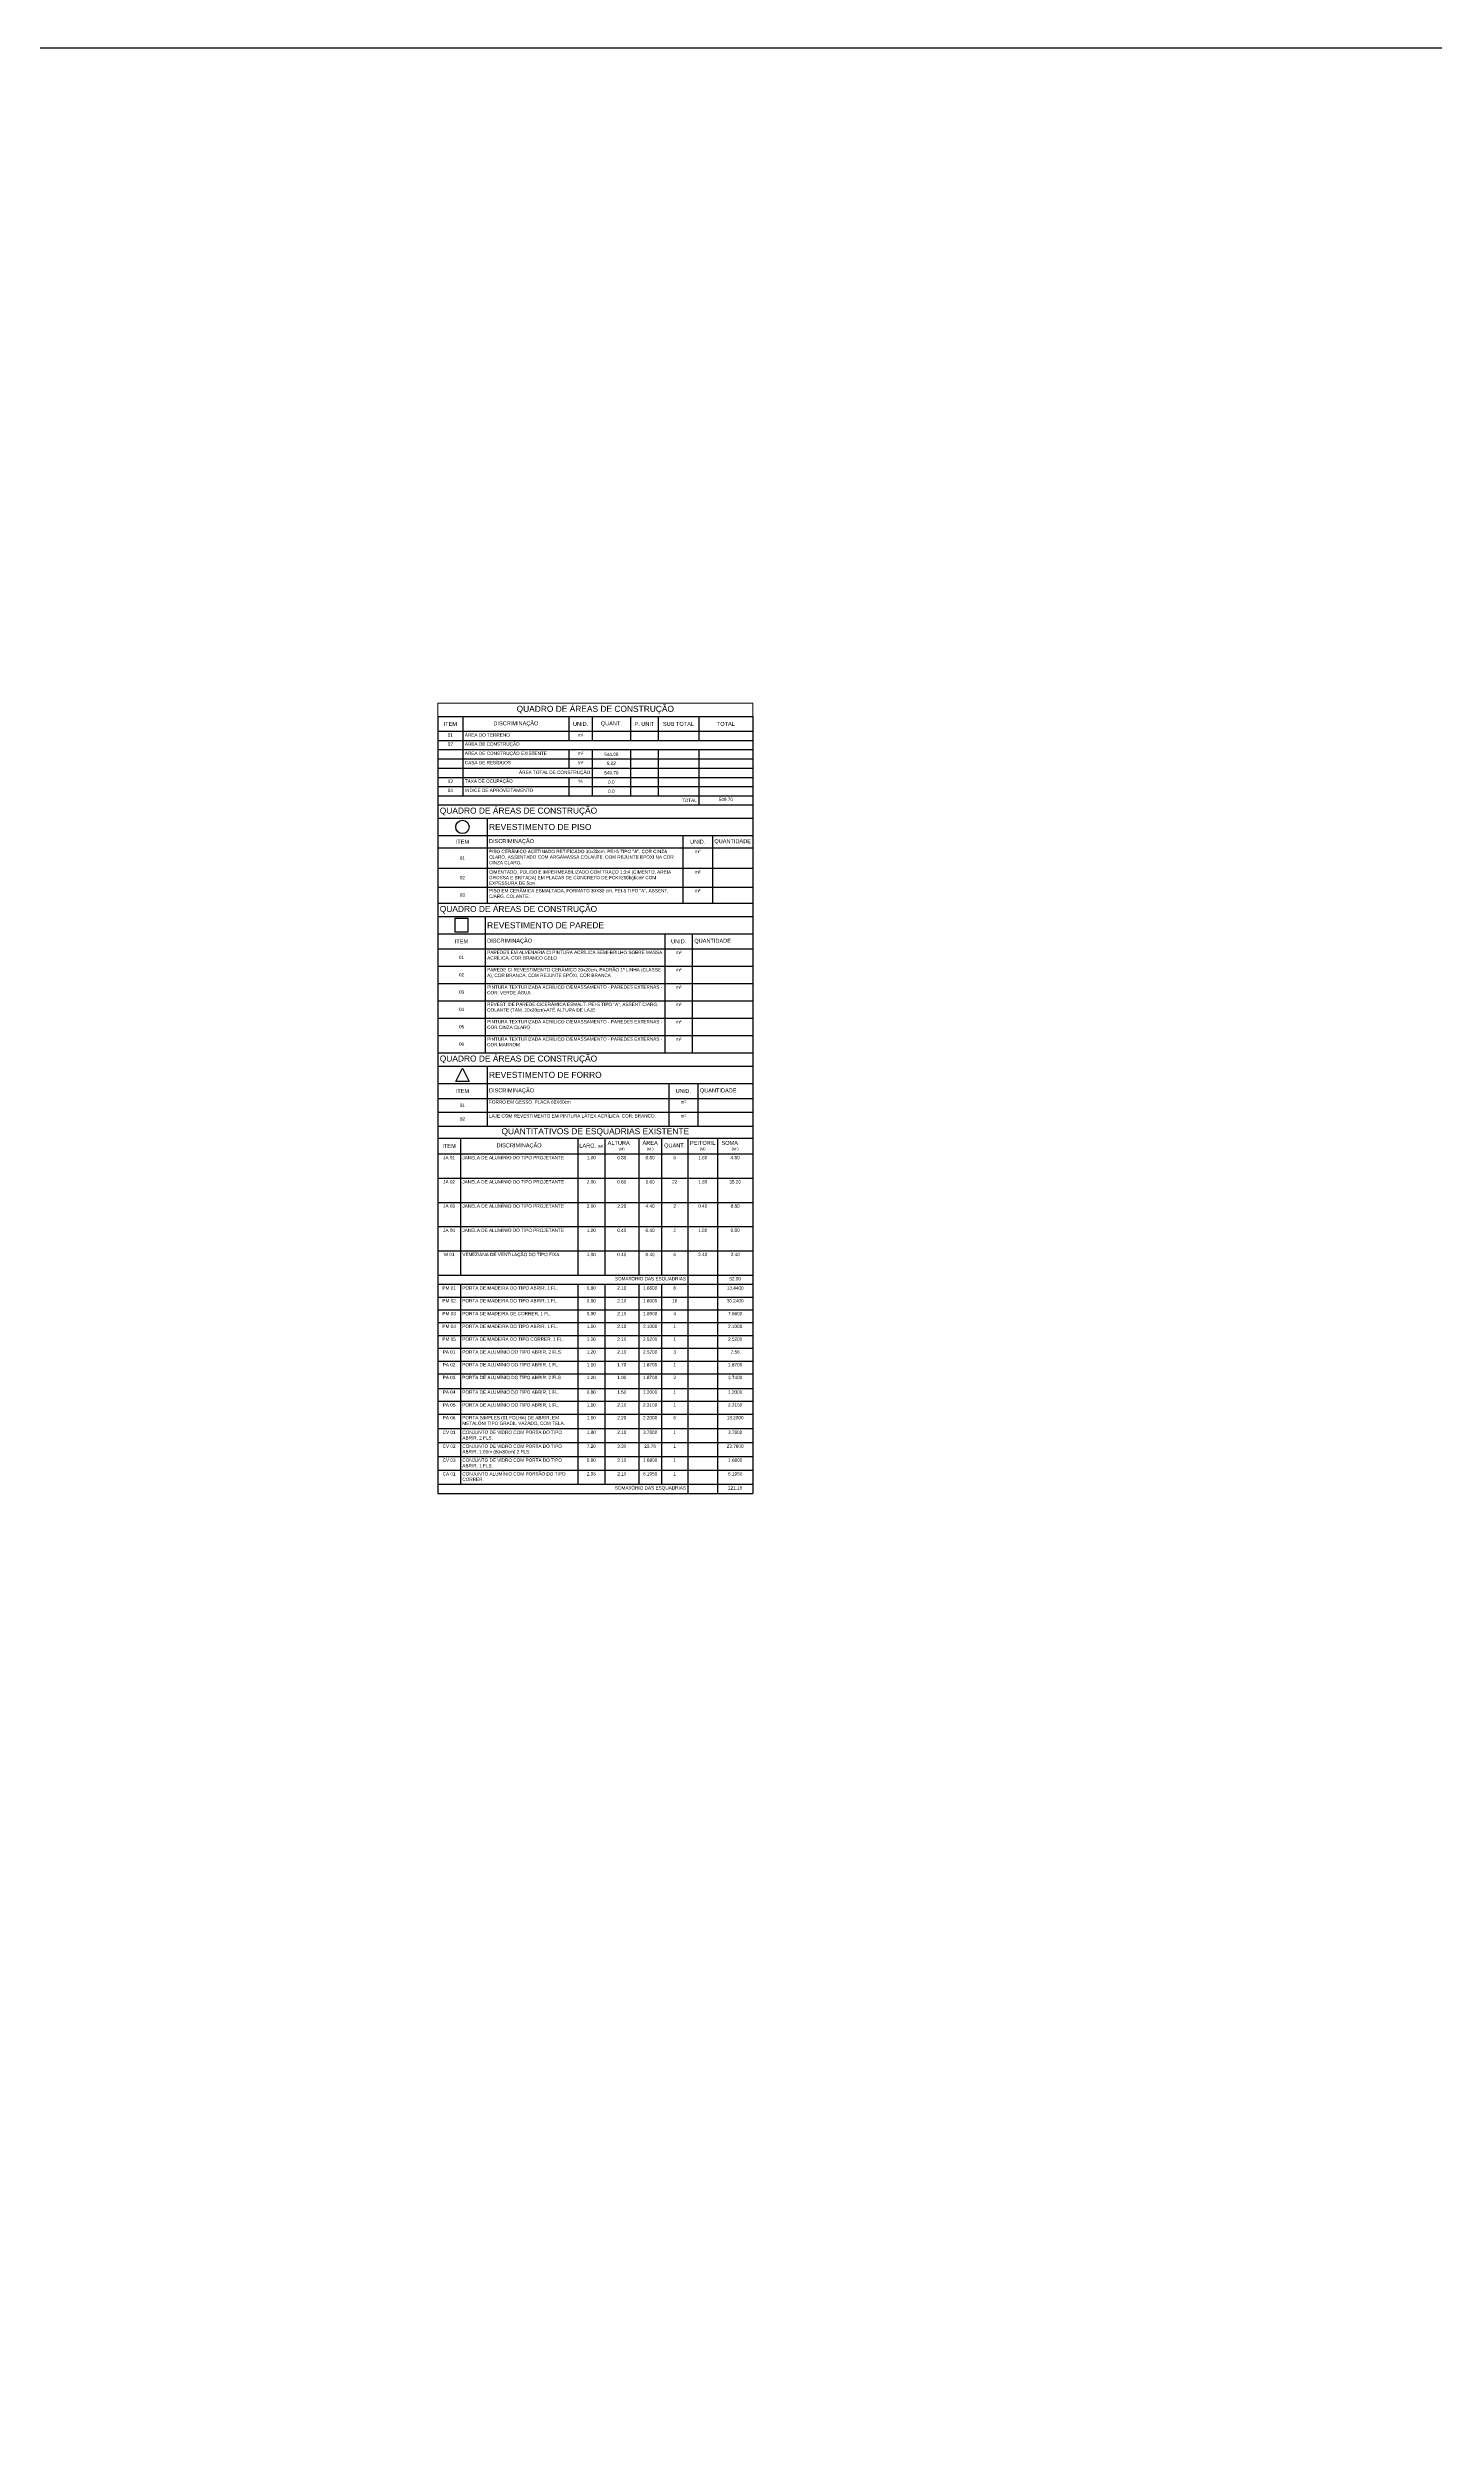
# Model space of a CAD drawing. Header units: millimetres. Extents: x 2125 to 3408, y 1171 to 1686.
# Drawn here: x 2481.5 to 2523.1, y 1489.1 to 1560.8 of the extents above; entities that cross this region are included whole.
import ezdxf

# ---------------------------------------------------------------- set-up
doc = ezdxf.new("R2010")
doc.units = ezdxf.units.MM
doc.layers.add('Layer1', color=1, linetype='Continuous')
doc.layers.add('TEXTO01', color=7, linetype='Continuous')
doc.styles.add('FONTE 01', font='sanss___.ttf')
doc.styles.add('Fonte 03', font='sanss___.ttf')

# ---------------------------------------------------------------- blocks, each defined once
blk = doc.blocks.new('*T109')
at = {"layer": 'TEXTO01', "color": 0, "linetype": 'ByBlock', "lineweight": -2, "transparency": 16777216}
for p, q in [((0, 0), (9.453, 0)), ((0, 0), (0, -11.023)), ((9.453, 0), (9.453, -11.023)), ((0, -0.36), (9.453, -0.36)), ((0.677, -0.36), (0.677, -4.47)), ((4.203, -0.36), (4.203, -4.47)), ((5.01, -0.36), (5.01, -4.47)), ((6.032, -0.36), (6.032, -4.47)), ((6.711, -0.36), (6.711, -4.47)), ((7.507, -0.36), (7.507, -11.023)), ((8.391, -0.36), (8.391, -11.023)), ((0, -0.837), (9.453, -0.837)), ((0, -1.564), (9.453, -1.564)), ((0, -2.29), (9.453, -2.29)), ((0, -3.017), (9.453, -3.017)), ((0, -3.744), (9.453, -3.744)), ((0, -4.47), (9.453, -4.47)), ((0, -4.748), (9.453, -4.748)), ((0.677, -4.748), (0.677, -10.745)), ((4.203, -4.748), (4.203, -10.745)), ((5.01, -4.748), (5.01, -10.745)), ((6.032, -4.748), (6.032, -10.745)), ((6.711, -4.748), (6.711, -10.745)), ((0, -5.132), (9.453, -5.132)), ((0, -5.516), (9.453, -5.516)), ((0, -5.899), (9.453, -5.899)), ((0, -6.283), (9.453, -6.283)), ((0, -6.667), (9.453, -6.667)), ((0, -7.051), (9.453, -7.051)), ((0, -7.434), (9.453, -7.434)), ((0, -7.873), (9.453, -7.873)), ((0, -8.256), (9.453, -8.256)), ((0, -8.64), (9.453, -8.64)), ((0, -9.078), (9.453, -9.078)), ((0, -9.495), (9.453, -9.495)), ((0, -9.914), (9.453, -9.914)), ((0, -10.325), (9.453, -10.325)), ((0, -10.745), (9.453, -10.745)), ((0, -11.023), (9.453, -11.023))]:
    blk.add_line(p, q, dxfattribs=at)
at = {"layer": 'TEXTO01', "color": 2, "transparency": 16777216, "attachment_point": 5, "style": 'Fonte 03'}
for s, insert, char_height, width in [('ITEM', (0.339, -0.598), 0.12, 0.55719), ('DISCRIMINAÇÃO', (2.44, -0.598), 0.12, 3.40574), ('{\\C6;QUANTITATIVOS DE ESQUADRIAS EXISTENTE }', (4.726, -0.18), 0.18, 9.33276), ('LARG. {\\H0.6667x;\\C0;(M)}', (4.606, -0.598), 0.12, 0.6867), ('ALTURA     {\\H0.6667x;\\C0;(M)}', (5.521, -0.598), 0.12, 0.90205), ('ÁREA {\\H0.6667x;\\C0;(M²)}', (6.371, -0.598), 0.12, 0.559), ('QUANT.', (7.109, -0.598), 0.12, 0.67659), ('PEITORIL {\\H0.6667x;\\C0;(M)}', (7.949, -0.598), 0.12, 0.76332), ('SOMA        {\\H0.6667x;\\C0;(M²)}', (8.922, -0.598), 0.12, 0.94217)]:
    blk.add_mtext(s, dxfattribs=dict(at, insert=insert, char_height=char_height, width=width))
at = {"layer": 'TEXTO01', "color": 3, "transparency": 16777216, "char_height": 0.1, "style": 'FONTE 01'}
for s, insert, width, attachment_point in [('JA 01', (0.339, -0.897), 0.55719, 2), ('JANELA DE ALUMÍNIO DO TIPO PROJETANTE', (0.737, -0.897), 3.40574, 1), ('1.00', (4.606, -0.897), 0.6867, 2), ('0.80', (5.521, -0.897), 0.90205, 2), ('0.80', (6.371, -0.897), 0.559, 2), ('6', (7.109, -0.897), 0.67659, 2), ('1.80', (7.949, -0.897), 0.76332, 2), ('4.80', (8.922, -0.897), 0.94217, 2), ('JA 02', (0.339, -1.624), 0.55719, 2), ('JANELA DE ALUMÍNIO DO TIPO PROJETANTE', (0.737, -1.624), 3.40574, 1), ('2.00', (4.606, -1.624), 0.6867, 2), ('0.80', (5.521, -1.624), 0.90205, 2), ('1.60', (6.371, -1.624), 0.559, 2), ('22', (7.109, -1.624), 0.67659, 2), ('1.80', (7.949, -1.624), 0.76332, 2), ('35.20', (8.922, -1.624), 0.94217, 2), ('JA 03', (0.339, -2.35), 0.55719, 2), ('JANELA DE ALUMÍNIO DO TIPO PROJETANTE', (0.737, -2.35), 3.40574, 1), ('2.00', (4.606, -2.35), 0.6867, 2), ('2.20', (5.521, -2.35), 0.90205, 2), ('4.40', (6.371, -2.35), 0.559, 2), ('2', (7.109, -2.35), 0.67659, 2), ('0.40', (7.949, -2.35), 0.76332, 2), ('8.80', (8.922, -2.35), 0.94217, 2), ('JA 04', (0.339, -3.077), 0.55719, 2), ('JANELA DE ALUMÍNIO DO TIPO PROJETANTE', (0.737, -3.077), 3.40574, 1), ('1.00', (4.606, -3.077), 0.6867, 2), ('0.40', (5.521, -3.077), 0.90205, 2), ('0.40', (6.371, -3.077), 0.559, 2), ('2', (7.109, -3.077), 0.67659, 2), ('1.80', (7.949, -3.077), 0.76332, 2), ('0.80', (8.922, -3.077), 0.94217, 2), ('W 01', (0.339, -3.804), 0.55719, 2), ('VENEZIANA DE VENTILAÇÃO DO TIPO FIXA', (0.737, -3.804), 3.40574, 1), ('1.00', (4.606, -3.804), 0.6867, 2), ('0.40', (5.521, -3.804), 0.90205, 2), ('0.40', (6.371, -3.804), 0.559, 2), ('6', (7.109, -3.804), 0.67659, 2), ('2.40', (7.949, -3.804), 0.76332, 2), ('2.40', (8.922, -3.804), 0.94217, 2), ('PM 01', (0.339, -4.808), 0.55719, 2), ('PORTA DE MADEIRA DO TIPO ABRIR, 1 FL.', (0.737, -4.808), 3.40574, 1), ('0.80', (4.606, -4.808), 0.6867, 2), ('{\\C10;SOMATÓRIO DAS ESQUADRIAS }', (7.447, -4.53), 7.38727, 3), ('2.10', (5.521, -4.808), 0.90205, 2), ('1.6800', (6.371, -4.808), 0.559, 2), ('8', (7.109, -4.808), 0.67659, 2), ('13.4400', (8.922, -4.808), 0.94217, 2), ('{\\C1;52.00}', (8.922, -4.53), 0.94217, 2), ('PM 02', (0.339, -5.192), 0.55719, 2), ('PM 03', (0.339, -5.576), 0.55719, 2), ('PORTA DE MADEIRA DO TIPO ABRIR, 1 FL.', (0.737, -5.192), 3.40574, 1), ('PORTA DE MADEIRA DE CORRER, 1 FL.', (0.737, -5.576), 3.40574, 1), ('0.90', (4.606, -5.192), 0.6867, 2), ('0.90', (4.606, -5.576), 0.6867, 2), ('2.10', (5.521, -5.192), 0.90205, 2), ('2.10', (5.521, -5.576), 0.90205, 2), ('1.8900', (6.371, -5.192), 0.559, 2), ('1.8900', (6.371, -5.576), 0.559, 2), ('16', (7.109, -5.192), 0.67659, 2), ('4', (7.109, -5.576), 0.67659, 2), ('30.2400', (8.922, -5.192), 0.94217, 2), ('7.5600', (8.922, -5.576), 0.94217, 2), ('PM 04', (0.339, -5.959), 0.55719, 2), ('PM 05', (0.339, -6.343), 0.55719, 2), ('PORTA DE MADEIRA DO TIPO ABRIR, 1 FL.', (0.737, -5.959), 3.40574, 1), ('PORTA DE MADEIRA DO TIPO CORRER, 1 FL.', (0.737, -6.343), 3.40574, 1), ('1.00', (4.606, -5.959), 0.6867, 2), ('1.20', (4.606, -6.343), 0.6867, 2), ('2.10', (5.521, -5.959), 0.90205, 2), ('2.10', (5.521, -6.343), 0.90205, 2), ('2.1000', (6.371, -5.959), 0.559, 2), ('2.5200', (6.371, -6.343), 0.559, 2), ('1', (7.109, -5.959), 0.67659, 2), ('1', (7.109, -6.343), 0.67659, 2), ('2.1000', (8.922, -5.959), 0.94217, 2), ('2.5200', (8.922, -6.343), 0.94217, 2), ('PA 01', (0.339, -6.727), 0.55719, 2), ('PA 02', (0.339, -7.111), 0.55719, 2), ('PORTA DE ALUMÍNIO DO TIPO ABRIR, 2 FLS.', (0.737, -6.727), 3.40574, 1), ('PORTA DE ALUMÍNIO DO TIPO ABRIR, 1 FL.', (0.737, -7.111), 3.40574, 1), ('1.20', (4.606, -6.727), 0.6867, 2), ('1.10', (4.606, -7.111), 0.6867, 2), ('2.10', (5.521, -6.727), 0.90205, 2), ('1.70', (5.521, -7.111), 0.90205, 2), ('2.5200', (6.371, -6.727), 0.559, 2), ('1.8700', (6.371, -7.111), 0.559, 2), ('3', (7.109, -6.727), 0.67659, 2), ('1', (7.109, -7.111), 0.67659, 2), ('1.8700', (8.922, -7.111), 0.94217, 2), ('7.56', (8.922, -6.727), 0.94217, 2), ('PA 03', (0.339, -7.494), 0.55719, 2), ('PORTA DE ALUMÍNIO DO TIPO ABRIR, 2 FLS.', (0.737, -7.494), 3.40574, 1), ('1.20', (4.606, -7.494), 0.6867, 2), ('1.00', (5.521, -7.494), 0.90205, 2), ('1.8700', (6.371, -7.494), 0.559, 2), ('2', (7.109, -7.494), 0.67659, 2), ('3.7400', (8.922, -7.494), 0.94217, 2), ('PA 04', (0.339, -7.933), 0.55719, 2), ('PA 05', (0.339, -8.316), 0.55719, 2), ('PORTA DE ALUMÍNIO DO TIPO ABRIR, 1 FL.', (0.737, -7.933), 3.40574, 1), ('PORTA DE ALUMÍNIO DO TIPO ABRIR, 1 FL.', (0.737, -8.316), 3.40574, 1), ('0.80', (4.606, -7.933), 0.6867, 2), ('1.10', (4.606, -8.316), 0.6867, 2), ('2.10', (5.521, -8.316), 0.90205, 2), ('1.50', (5.521, -7.933), 0.90205, 2), ('2.3100', (6.371, -8.316), 0.559, 2), ('1.2000', (6.371, -7.933), 0.559, 2), ('1', (7.109, -7.933), 0.67659, 2), ('1', (7.109, -8.316), 0.67659, 2), ('2.3100', (8.922, -8.316), 0.94217, 2), ('1.2000', (8.922, -7.933), 0.94217, 2), ('CV 01', (0.339, -9.138), 0.55719, 2), ('PA 06', (0.339, -8.7), 0.55719, 2), ('\\A1;CONJUNTO DE VIDRO COM PORTA DO TIPO ABRIR, 2 FLS.', (0.737, -9.138), 3.40574, 1), ('PORTA SIMPLES (01 FOLHA) DE ABRIR, EM METALÓN/ TIPO GRADIL VAZADO, COM TELA.', (0.737, -8.7), 3.40574, 1), ('1.00', (4.606, -8.7), 0.6867, 2), ('1.80', (4.606, -9.138), 0.6867, 2), ('2.20', (5.521, -8.7), 0.90205, 2), ('2.10', (5.521, -9.138), 0.90205, 2), ('3.7800', (6.371, -9.138), 0.559, 2), ('2.2000', (6.371, -8.7), 0.559, 2), ('6', (7.109, -8.7), 0.67659, 2), ('1', (7.109, -9.138), 0.67659, 2), ('13.2000', (8.922, -8.7), 0.94217, 2), ('3.7800', (8.922, -9.138), 0.94217, 2), ('CV 02', (0.339, -9.555), 0.55719, 2), ('CV 03', (0.339, -9.974), 0.55719, 2), ('\\A1;CONJUNTO DE VIDRO COM PORTA DO TIPO ABRIR, 1.60m (80x80cm) 2 FLS.', (0.737, -9.555), 3.40574, 1), ('\\A1;CONJUNTO DE VIDRO COM PORTA DO TIPO ABRIR, 1 FLS.', (0.737, -9.974), 3.40574, 1), ('0.80', (4.606, -9.974), 0.6867, 2), ('7.20', (4.606, -9.555), 0.6867, 2), ('3.30', (5.521, -9.555), 0.90205, 2), ('2.10', (5.521, -9.974), 0.90205, 2), ('1.6800', (6.371, -9.974), 0.559, 2), ('23.76', (6.371, -9.555), 0.559, 2), ('1', (7.109, -9.555), 0.67659, 2), ('1', (7.109, -9.974), 0.67659, 2), ('23.7600', (8.922, -9.555), 0.94217, 2), ('1.6800', (8.922, -9.974), 0.94217, 2), ('CA 01', (0.339, -10.385), 0.55719, 2), ('CONJUNTO ALUMÍNIO COM PORTÃO DO TIPO CORRER.', (0.737, -10.385), 3.40574, 1), ('2.95', (4.606, -10.385), 0.6867, 2), ('2.10', (5.521, -10.385), 0.90205, 2), ('6.1950', (6.371, -10.385), 0.559, 2), ('1', (7.109, -10.385), 0.67659, 2), ('6.1950', (8.922, -10.385), 0.94217, 2), ('{\\fSansSerif|b0|i0|c2|p2;\\C10;SOMATÓRIO DAS ESQUADRIAS\\Fromans|c0; }', (7.447, -10.805), 7.38727, 3), ('{\\C1;121.16}', (8.922, -10.805), 0.94217, 2)]:
    blk.add_mtext(s, dxfattribs=dict(at, insert=insert, width=width, attachment_point=attachment_point))
blk = doc.blocks.new('*T110')
at = {"layer": 'DEFPOINTS', "color": 8, "linetype": 'ByBlock', "lineweight": 0, "transparency": 16777216}
for p, q in [((0, 0), (9.453, 0)), ((0, 0), (0, -0.405)), ((9.453, 0), (9.453, -0.405))]:
    blk.add_line(p, q, dxfattribs=at)
at = {"layer": 'TEXTO01', "color": 2, "lineweight": -2, "transparency": 16777216}
for p, q in [((0, -0.405), (0.752, -0.405)), ((0, -0.405), (0, -0.849)), ((0.752, -0.405), (0.752, -0.849)), ((3.936, -0.405), (3.936, -0.849)), ((4.632, -0.405), (4.632, -0.849)), ((5.783, -0.405), (5.783, -0.849)), ((6.613, -0.405), (6.613, -0.849)), ((7.832, -0.405), (7.832, -0.849)), ((9.453, -0.405), (9.453, -0.849)), ((0, -0.849), (9.453, -0.849)), ((0, -2.782), (9.453, -2.782)), ((0, -2.782), (0, -3.054)), ((7.832, -2.782), (7.832, -3.054)), ((9.453, -2.782), (9.453, -3.054)), ((0, -3.054), (9.453, -3.054))]:
    blk.add_line(p, q, dxfattribs=at)
at = {"layer": 'TEXTO01', "color": 0, "linetype": 'ByBlock', "lineweight": -2, "transparency": 16777216}
for p, q in [((0.752, -0.405), (9.453, -0.405)), ((3.936, -1.399), (9.453, -1.399)), ((3.936, -1.678), (4.632, -1.678)), ((3.936, -2.234), (4.632, -2.234))]:
    blk.add_line(p, q, dxfattribs=at)
at = {"layer": 'TEXTO01', "color": 7, "lineweight": -2, "transparency": 16777216}
for p, q in [((0, -0.849), (0, -2.782)), ((0, -1.121), (9.453, -1.121)), ((0, -1.399), (3.936, -1.399)), ((0.752, -0.849), (0.752, -2.782)), ((3.936, -0.849), (3.936, -1.121)), ((3.936, -1.399), (3.936, -1.956)), ((4.632, -0.849), (4.632, -1.121)), ((4.632, -1.399), (4.632, -2.782)), ((5.783, -0.849), (5.783, -1.121)), ((5.783, -1.399), (5.783, -2.782)), ((6.613, -0.849), (6.613, -1.121)), ((6.613, -1.399), (6.613, -2.782)), ((7.832, -0.849), (7.832, -1.121)), ((7.832, -1.399), (7.832, -2.782)), ((9.453, -0.849), (9.453, -2.782)), ((0, -1.678), (3.936, -1.678)), ((0, -1.956), (9.453, -1.956)), ((4.632, -1.678), (9.453, -1.678)), ((0, -2.234), (3.936, -2.234)), ((0, -2.509), (9.453, -2.509)), ((3.936, -2.234), (3.936, -2.782)), ((4.632, -2.234), (9.453, -2.234))]:
    blk.add_line(p, q, dxfattribs=at)
at = {"layer": 'TEXTO01', "color": 2, "transparency": 16777216, "attachment_point": 5, "style": 'Fonte 03'}
for s, insert, char_height, width in [('ITEM', (0.376, -0.627), 0.12, 0.63152), ('DISCRIMINAÇÃO', (2.344, -0.627), 0.12, 3.06435), ('{\\C6;QUADRO DE ÁREAS DE CONSTRUÇÃO}', (4.726, -0.202), 0.18, 9.33276), ('UNID.', (4.284, -0.627), 0.12, 0.57615), ('QUANT.', (5.207, -0.627), 0.12, 1.03054), ('P. UNIT', (6.198, -0.627), 0.12, 0.70998), ('SUB TOTAL', (7.222, -0.627), 0.12, 1.09966), ('TOTAL', (8.642, -0.627), 0.12, 1.50057)]:
    blk.add_mtext(s, dxfattribs=dict(at, insert=insert, char_height=char_height, width=width))
at = {"layer": 'TEXTO01', "color": 3, "transparency": 16777216, "char_height": 0.1, "style": 'FONTE 01'}
for s, insert, width, attachment_point in [('01', (0.376, -0.909), 0.63152, 2), ('02', (0.376, -1.181), 0.63152, 2), ('ÁREA DO TERRENO', (0.812, -0.909), 3.06435, 1), ('ÁREA DE CONSTRUÇÃO ', (0.812, -1.181), 8.58124, 1), ('ÁREA DE CONSTRUÇÃO EXISTENTE', (0.812, -1.459), 3.06435, 1), ('m²', (4.284, -0.909), 0.57615, 2), ('CASA DE RESÍDUOS', (0.812, -1.738), 3.06435, 1), ('ÁREA TOTAL DE CONSTRUÇÃO', (4.572, -2.095), 3.76049, 6), ('m²', (4.284, -1.459), 0.57615, 2), ('m²', (4.284, -1.738), 0.57615, 2), ('544.68', (5.207, -1.538), 1.03054, 5), ('549.70', (5.207, -2.095), 1.03054, 5), ('5,02', (5.207, -1.817), 1.03054, 5), ('03', (0.376, -2.294), 0.63152, 2), ('04', (0.376, -2.569), 0.63152, 2), ('TAXA DE OCUPAÇÃO', (0.812, -2.294), 3.06435, 1), ('INDICE DE APROVEITAMENTO', (0.812, -2.569), 3.06435, 1), ('%', (4.284, -2.294), 0.57615, 2), ('0.0', (5.207, -2.372), 1.03054, 5), ('0.0', (5.207, -2.645), 1.03054, 5), ('TOTAL', (7.772, -2.918), 7.71219, 6), ('549.70', (8.642, -2.842), 1.50057, 2)]:
    blk.add_mtext(s, dxfattribs=dict(at, insert=insert, width=width, attachment_point=attachment_point))
blk = doc.blocks.new('Símbolo_Piso')
at = {"layer": 'TEXTO01', "color": 6, "ltscale": 0.0001}
blk.add_circle((0, 0), 0.2, dxfattribs=at)
blk = doc.blocks.new('*T111')
at = {"layer": 'TEXTO01', "color": 0, "linetype": 'ByBlock', "lineweight": -2, "transparency": 16777216}
for p, q in [((0, 0), (9.453, 0)), ((0, 0), (0, -0.405)), ((9.453, 0), (9.453, -0.405)), ((7.357, -0.925), (9.453, -0.925))]:
    blk.add_line(p, q, dxfattribs=at)
at = {"layer": 'TEXTO01', "color": 2, "lineweight": -2, "transparency": 16777216}
for p, q in [((0, -0.405), (9.453, -0.405)), ((0, -0.405), (0, -1.29)), ((1.477, -0.405), (1.477, -1.29)), ((9.453, -0.405), (9.453, -1.29)), ((0, -0.925), (7.357, -0.925)), ((0, -1.29), (9.453, -1.29)), ((7.357, -0.925), (7.357, -1.29)), ((8.238, -0.925), (8.238, -1.29)), ((0, -1.905), (1.477, -1.905)), ((7.357, -1.905), (9.453, -1.905)), ((0, -2.466), (1.477, -2.466)), ((7.357, -2.466), (9.453, -2.466))]:
    blk.add_line(p, q, dxfattribs=at)
at = {"layer": 'TEXTO01', "color": 7, "lineweight": -2, "transparency": 16777216}
for p, q in [((0, -1.29), (0, -2.949)), ((1.477, -1.29), (1.477, -2.949)), ((7.357, -1.29), (7.357, -2.949)), ((8.238, -1.29), (8.238, -2.949)), ((9.453, -1.29), (9.453, -2.949)), ((1.477, -1.905), (7.357, -1.905)), ((1.477, -2.466), (7.357, -2.466)), ((0, -2.949), (9.453, -2.949))]:
    blk.add_line(p, q, dxfattribs=at)
at = {"layer": 'TEXTO01', "color": 2, "transparency": 16777216}
blk.add_blockref('Símbolo_Piso', (0.739, -0.665, 0), dxfattribs=at)
at = {"layer": 'TEXTO01', "color": 2, "transparency": 16777216, "style": 'Fonte 03'}
for s, insert, char_height, width, attachment_point in [('{\\C6;QUADRO DE ÁREAS DE CONSTRUÇÃO}', (0.06, -0.202), 0.18, 9.33276, 4), ('{\\fArial|b0|i0|c0|p34;REVESTIMENTO DE PISO}', (1.537, -0.665), 0.18, 7.85572, 4), ('ITEM', (0.739, -1.107), 0.12, 1.35704, 5), ('DISCRIMINAÇÃO', (1.537, -1.107), 0.12, 5.76035, 4), ('UNID.', (7.798, -1.107), 0.12, 0.76106, 5), ('QUANTIDADE', (8.298, -1.107), 0.12, 1.09431, 4)]:
    blk.add_mtext(s, dxfattribs=dict(at, insert=insert, char_height=char_height, width=width, attachment_point=attachment_point))
at = {"layer": 'TEXTO01', "color": 3, "transparency": 16777216, "char_height": 0.1, "style": 'FONTE 01'}
for s, insert, width, attachment_point in [("PISO CERÂMICO ACETINADO RETIFICADO 30x30cm, PEI-5 TIPO ''A'', COR CINZA CLARO, ASSENTADO COM ARGAMASSA COLANTE, COM REJUNTE EPÓXI NA COR CINZA CLARO.", (1.537, -1.35), 5.76035, 1), ('m²', (7.798, -1.35), 0.76106, 2), ('01', (0.739, -1.598), 1.35704, 5), ('02', (0.739, -2.186), 1.35704, 5), ('CIMENTADO, POLIDO E IMPERMEABILIZADO COM TRAÇO 1:3:4 (CIMENTO, AREIA GROSSA E BRITADA) EM PLACAS DE CONCRETO DE FCK=250kgf/cm² COM EXPESSURA DE 5cm.', (1.537, -1.965), 5.76035, 1), ('m²', (7.798, -1.965), 0.76106, 2), ('03', (0.739, -2.708), 1.35704, 5), ('PISO EM CERÂMICA ESMALTADA, FORMATO 30X30 cm, PEI-5 TIPO "A", ASSENT. C/ARG. COLANTE.', (1.537, -2.526), 5.76035, 1), ('m²', (7.798, -2.526), 0.76106, 2)]:
    blk.add_mtext(s, dxfattribs=dict(at, insert=insert, width=width, attachment_point=attachment_point))
blk = doc.blocks.new('Símbolo_Forro')
at = {"layer": 'TEXTO01', "color": 6, "ltscale": 0.0001}
blk.add_lwpolyline([(-0.2, -0.2), (0, 0.2), (0.2, -0.2)], close=True, dxfattribs=at)
blk = doc.blocks.new('*T112')
at = {"layer": 'TEXTO01', "color": 7, "lineweight": -2, "transparency": 16777216}
for p, q in [((0, 0), (9.453, 0)), ((0, 0), (0, -0.405)), ((9.453, 0), (9.453, -0.405)), ((0, -1.369), (0, -2.199)), ((1.477, -1.369), (1.477, -2.199)), ((6.928, -1.369), (6.928, -2.199)), ((7.804, -1.369), (7.804, -2.199)), ((9.453, -1.369), (9.453, -2.199)), ((0, -1.784), (9.453, -1.784)), ((0, -2.199), (9.453, -2.199))]:
    blk.add_line(p, q, dxfattribs=at)
at = {"layer": 'TEXTO01', "color": 2, "lineweight": -2, "transparency": 16777216}
for p, q in [((0, -0.405), (9.453, -0.405)), ((0, -0.405), (0, -1.369)), ((1.477, -0.405), (1.477, -1.369)), ((9.453, -0.405), (9.453, -1.369)), ((0, -0.925), (6.928, -0.925)), ((0, -1.369), (9.453, -1.369)), ((6.928, -0.925), (6.928, -1.369)), ((7.804, -0.925), (7.804, -1.369))]:
    blk.add_line(p, q, dxfattribs=at)
at = {"layer": 'TEXTO01', "color": 0, "linetype": 'ByBlock', "lineweight": -2, "transparency": 16777216}
blk.add_line((6.928, -0.925), (9.453, -0.925), dxfattribs=at)
at = {"layer": 'TEXTO01', "color": 2, "transparency": 16777216}
blk.add_blockref('Símbolo_Forro', (0.739, -0.665), dxfattribs=at)
at = {"layer": 'TEXTO01', "color": 2, "transparency": 16777216, "style": 'Fonte 03'}
for s, insert, char_height, width, attachment_point in [('{\\C6;QUADRO DE ÁREAS DE CONSTRUÇÃO}', (0.06, -0.202), 0.18, 9.33276, 4), ('{\\fArial|b0|i0|c0|p34;REVESTIMENTO DE FORRO}', (1.537, -0.665), 0.18, 7.85572, 4), ('ITEM', (0.739, -1.147), 0.12, 1.35704, 5), ('DISCRIMINAÇÃO', (1.537, -1.147), 0.12, 5.33105, 4), ('UNID.', (7.366, -1.147), 0.12, 0.75556, 5), ('QUANTIDADE', (7.864, -1.147), 0.12, 1.52912, 4)]:
    blk.add_mtext(s, dxfattribs=dict(at, insert=insert, char_height=char_height, width=width, attachment_point=attachment_point))
at = {"layer": 'TEXTO01', "color": 3, "transparency": 16777216, "char_height": 0.1, "style": 'FONTE 01'}
for s, insert, width, attachment_point in [('{\\fArial|b0|i0|c0|p34;FORRO EM GESSO, PLACA 60X60cm }', (1.537, -1.429), 5.33105, 1), ('m²', (7.366, -1.429), 0.75556, 2), ('01', (0.739, -1.576), 1.35704, 5), ('02', (0.739, -1.992), 1.35704, 5), ('{\\fArial|b0|i0|c0|p34;LAJE COM REVESTIMENTO EM PINTURA LÁTEX ACRÍLICA. COR: BRANCO.}', (1.537, -1.844), 5.33105, 1), ('m²', (7.366, -1.844), 0.75556, 2)]:
    blk.add_mtext(s, dxfattribs=dict(at, insert=insert, width=width, attachment_point=attachment_point))
blk = doc.blocks.new('Símbolo_Parede')
at = {"layer": 'TEXTO01', "color": 6, "ltscale": 0.0001}
blk.add_lwpolyline([(0.2, -0.2), (0.2, 0.2), (-0.2, 0.2), (-0.2, -0.2)], close=True, dxfattribs=at)
blk = doc.blocks.new('*T113')
at = {"layer": 'TEXTO01', "color": 0, "linetype": 'ByBlock', "lineweight": -2, "transparency": 16777216}
for p, q in [((0, 0), (9.453, 0)), ((0, 0), (0, -0.405)), ((9.453, 0), (9.453, -0.405)), ((0, -1.369), (0, -1.889)), ((1.421, -1.369), (1.421, -1.889)), ((6.817, -0.925), (9.453, -0.925)), ((6.817, -1.369), (6.817, -1.889)), ((7.637, -1.369), (7.637, -1.889)), ((9.453, -1.369), (9.453, -1.889))]:
    blk.add_line(p, q, dxfattribs=at)
at = {"layer": 'TEXTO01', "color": 2, "lineweight": -2, "transparency": 16777216}
for p, q in [((0, -0.405), (9.453, -0.405)), ((0, -0.405), (0, -1.369)), ((1.421, -0.405), (1.421, -1.369)), ((9.453, -0.405), (9.453, -1.369)), ((0, -0.925), (6.817, -0.925)), ((0, -1.369), (9.453, -1.369)), ((6.817, -0.925), (6.817, -1.369)), ((7.637, -0.925), (7.637, -1.369))]:
    blk.add_line(p, q, dxfattribs=at)
at = {"layer": 'TEXTO01', "color": 7, "lineweight": -2, "transparency": 16777216}
for p, q in [((0, -1.889), (9.453, -1.889)), ((0, -1.889), (0, -4.489)), ((1.421, -1.889), (1.421, -4.489)), ((6.817, -1.889), (6.817, -4.489)), ((7.637, -1.889), (7.637, -4.489)), ((9.453, -1.889), (9.453, -4.489)), ((0, -2.409), (9.453, -2.409)), ((0, -2.929), (9.453, -2.929)), ((0, -3.449), (9.453, -3.449)), ((0, -3.969), (9.453, -3.969)), ((0, -4.489), (9.453, -4.489))]:
    blk.add_line(p, q, dxfattribs=at)
at = {"layer": 'TEXTO01', "color": 2, "transparency": 16777216}
blk.add_blockref('Símbolo_Parede', (0.711, -0.665), dxfattribs=at)
at = {"layer": 'TEXTO01', "color": 2, "transparency": 16777216, "style": 'Fonte 03'}
for s, insert, char_height, width, attachment_point in [('{\\C6;QUADRO DE ÁREAS DE CONSTRUÇÃO}', (0.06, -0.202), 0.18, 9.33276, 4), ('{\\fArial|b0|i0|c0|p34;REVESTIMENTO DE PAREDE}', (1.481, -0.665), 0.18, 7.91131, 4), ('ITEM', (0.711, -1.147), 0.12, 1.30145, 5), ('DISCRIMINAÇÃO', (1.481, -1.147), 0.12, 5.27547, 4), ('UNID.', (7.227, -1.147), 0.12, 0.69998, 5), ('QUANTIDADE', (7.697, -1.147), 0.12, 1.69586, 4)]:
    blk.add_mtext(s, dxfattribs=dict(at, insert=insert, char_height=char_height, width=width, attachment_point=attachment_point))
at = {"layer": 'TEXTO01', "color": 3, "transparency": 16777216, "char_height": 0.1, "style": 'FONTE 01'}
for s, insert, width, attachment_point in [('PAREDES EM ALVENARIA C/ PINTURA ACRÍLICA SEMI-BRILHO SOBRE MASSA ACRÍLICA, COR BRANCO GELO', (1.481, -1.429), 5.27547, 1), ('m²', (7.227, -1.429), 0.69998, 2), ('01', (0.711, -1.629), 1.30145, 5), ('02', (0.711, -2.149), 1.30145, 5), ('PAREDE C/ REVESTIMENTO CERÂMICO 20x20cm, PADRÃO 1ª LINHA (CLASSE A), COR BRANCA, COM REJUNTE EPÓXI, COR BRANCA', (1.481, -1.949), 5.27547, 1), ('m²', (7.227, -1.949), 0.69998, 2), ('03', (0.711, -2.669), 1.30145, 5), ('PINTURA TEXTURIZADA ACRÍLICO C/EMASSAMENTO - PAREDES EXTERNAS - COR: VERDE ÁGUA', (1.481, -2.469), 5.27547, 1), ('m²', (7.227, -2.469), 0.69998, 2), ('04', (0.711, -3.189), 1.30145, 5), ('REVEST. DE PAREDE C/CERÂMICA ESMALT. PEI-5 TIPO "A", ASSENT.C/ARG. COLANTE {\\C7;(TAM. 20x20cm)-ATÉ ALTURA DE LAJE}', (1.481, -2.989), 5.27547, 1), ('PINTURA TEXTURIZADA ACRÍLICO C/EMASSAMENTO - PAREDES EXTERNAS - COR CINZA CLARO', (1.481, -3.509), 5.27547, 1), ('m²', (7.227, -2.989), 0.69998, 2), ('m²', (7.227, -3.509), 0.69998, 2), ('05', (0.711, -3.709), 1.30145, 5), ('06', (0.711, -4.229), 1.30145, 5), ('PINTURA TEXTURIZADA ACRÍLICO C/EMASSAMENTO - PAREDES EXTERNAS - COR MARROM', (1.481, -4.029), 5.27547, 1), ('m²', (7.227, -4.029), 0.69998, 2)]:
    blk.add_mtext(s, dxfattribs=dict(at, insert=insert, width=width, attachment_point=attachment_point))

msp = doc.modelspace()

# ---------------------------------------------------------------- linework, layer by layer
at = {"layer": 'Layer1'}
msp.add_lwpolyline([(2341.0698, 1560.7629), (2782.4645, 1560.7629), (2781.624, 1409.4921), (2340.2293, 1409.4921)], close=True, dxfattribs=at)

# ---------------------------------------------------------------- block references
for name, p in [('*T110', (2493.1619, 1541.1049)), ('*T111', (2493.1619, 1538.051)), ('*T113', (2493.1619, 1535.1023)), ('*T112', (2493.1619, 1530.6137)), ('*T109', (2493.1619, 1528.4144))]:
    msp.add_blockref(name, p)

doc.saveas('drawing.dxf')
